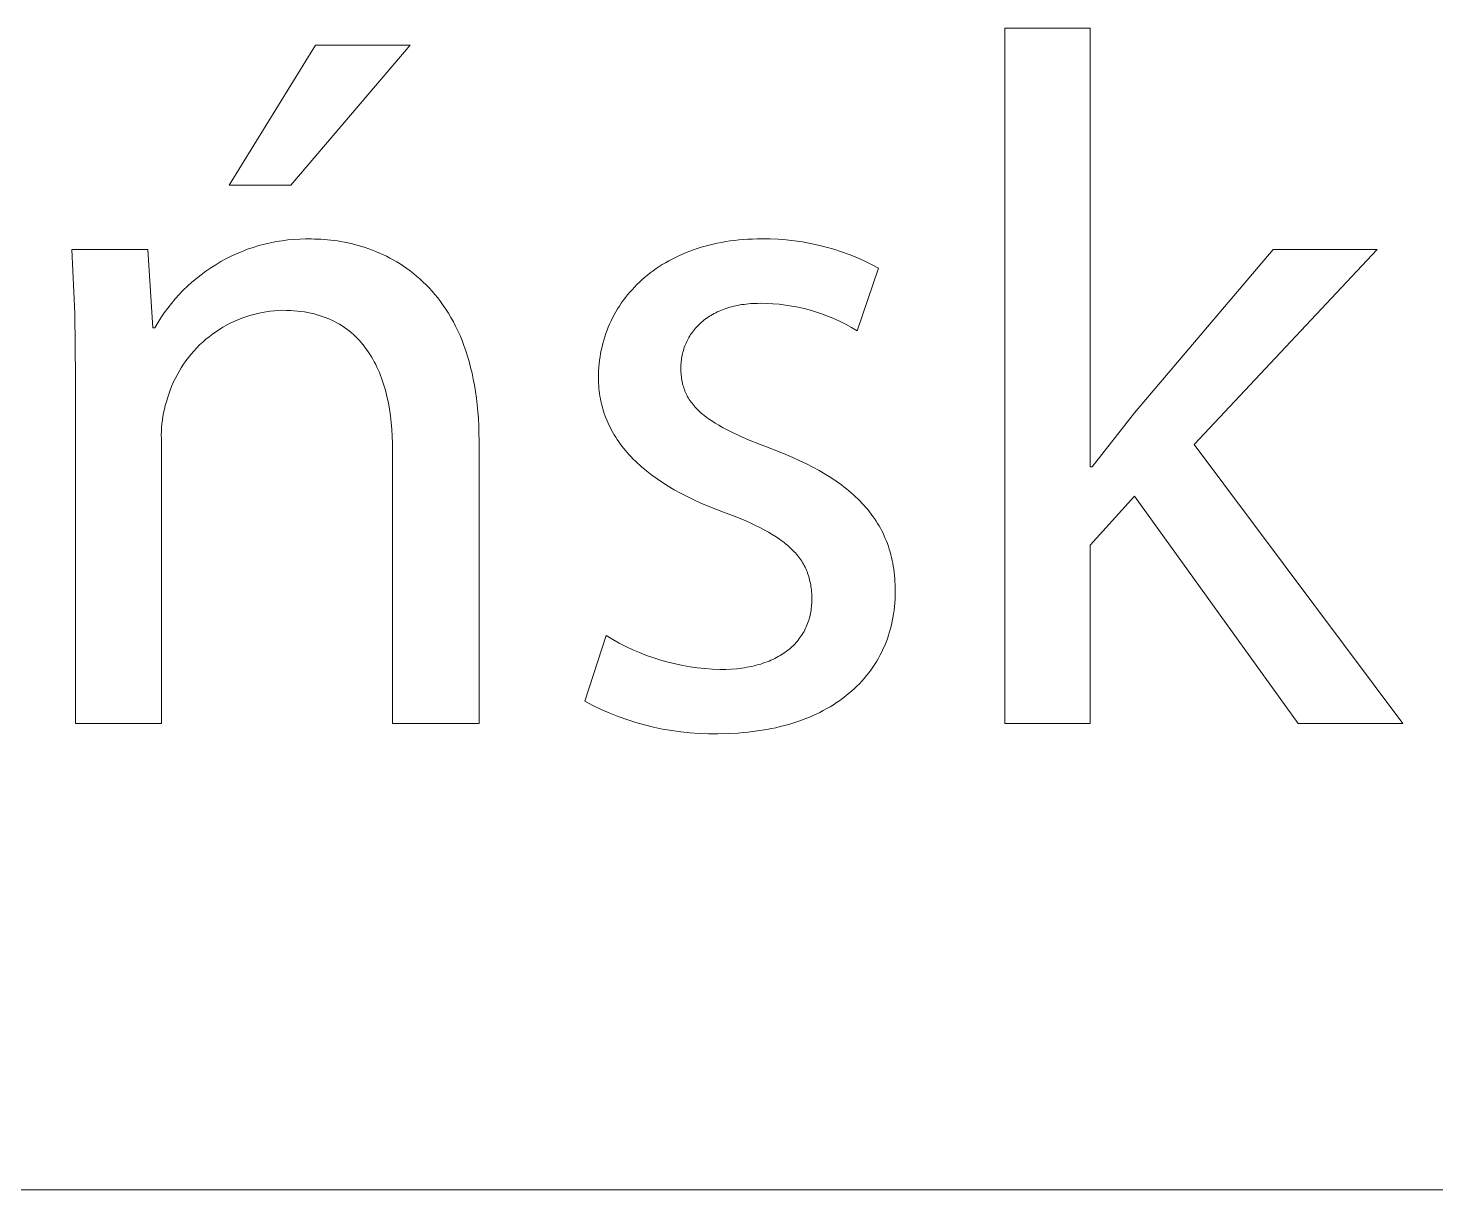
# Model space of a CAD drawing. Header units: millimetres. Extents: x -658 to 2773, y 81 to 2478.
# Drawn here: x 2287.65 to 2337.01, y 81.41 to 122.14 of the extents above; entities that cross this region are included whole.
import ezdxf

# ---------------------------------------------------------------- set-up
doc = ezdxf.new("R2010")
doc.units = ezdxf.units.MM
doc.header["$MEASUREMENT"] = 0
doc.layers.add('Domyślny', color=7, linetype='Continuous', true_color=0x000000)

msp = doc.modelspace()

# ---------------------------------------------------------------- linework, layer by layer
at = {"layer": 'Domyślny', "color": 18, "lineweight": 15, "true_color": 0x000000}
for p, q in [((2321.895, 97.764), (2321.895, 122.142)), ((2321.895, 122.142), (2324.888, 122.142)), ((2324.888, 122.142), (2324.888, 106.755)), ((2294.697, 116.635), (2297.724, 121.547)), ((2301.048, 121.547), (2296.867, 116.635)), ((2297.724, 121.547), (2301.048, 121.547)), ((2296.867, 116.635), (2294.697, 116.635)), ((2295.543, 114.455), (2295.742, 114.516)), ((2295.742, 114.516), (2295.942, 114.57)), ((2295.942, 114.57), (2296.144, 114.616)), ((2296.144, 114.616), (2296.348, 114.656)), ((2296.348, 114.656), (2296.553, 114.69)), ((2296.553, 114.69), (2296.758, 114.716)), ((2296.758, 114.716), (2296.965, 114.735)), ((2296.965, 114.735), (2297.172, 114.747)), ((2297.172, 114.747), (2297.379, 114.752)), ((2297.379, 114.752), (2297.587, 114.75)), ((2297.587, 114.75), (2297.695, 114.749)), ((2297.695, 114.749), (2297.806, 114.746)), ((2297.806, 114.746), (2297.918, 114.741)), ((2297.918, 114.741), (2298.031, 114.733)), ((2298.031, 114.733), (2298.146, 114.724)), ((2298.146, 114.724), (2298.262, 114.712)), ((2298.262, 114.712), (2298.38, 114.697)), ((2298.38, 114.697), (2298.498, 114.68)), ((2298.498, 114.68), (2298.618, 114.661)), ((2298.618, 114.661), (2298.738, 114.638)), ((2298.738, 114.638), (2298.86, 114.614)), ((2298.86, 114.614), (2298.981, 114.586)), ((2298.981, 114.586), (2299.104, 114.556)), ((2299.104, 114.556), (2299.227, 114.522)), ((2299.227, 114.522), (2299.35, 114.486)), ((2311.384, 114.497), (2311.524, 114.535)), ((2311.524, 114.535), (2311.667, 114.569)), ((2311.667, 114.569), (2311.812, 114.601)), ((2311.812, 114.601), (2311.959, 114.63)), ((2311.959, 114.63), (2312.108, 114.656)), ((2312.108, 114.656), (2312.26, 114.679)), ((2312.26, 114.679), (2312.414, 114.699)), ((2312.414, 114.699), (2312.57, 114.716)), ((2312.57, 114.716), (2312.728, 114.73)), ((2312.728, 114.73), (2312.888, 114.741)), ((2312.888, 114.741), (2313.05, 114.749)), ((2313.05, 114.749), (2313.215, 114.754)), ((2313.215, 114.754), (2313.381, 114.756)), ((2313.381, 114.756), (2313.665, 114.753)), ((2313.665, 114.753), (2313.949, 114.741)), ((2313.949, 114.741), (2314.233, 114.72)), ((2314.233, 114.72), (2314.515, 114.688)), ((2314.515, 114.688), (2314.796, 114.648)), ((2314.796, 114.648), (2315.076, 114.597)), ((2315.076, 114.597), (2315.354, 114.537)), ((2315.354, 114.537), (2315.629, 114.468)), ((2289.286, 112.135), (2289.179, 114.385)), ((2289.179, 114.385), (2291.852, 114.385)), ((2291.852, 114.385), (2292.024, 111.631)), ((2294.406, 113.955), (2294.588, 114.054)), ((2294.588, 114.054), (2294.773, 114.147)), ((2294.773, 114.147), (2294.962, 114.234)), ((2294.962, 114.234), (2295.153, 114.314)), ((2295.153, 114.314), (2295.347, 114.388)), ((2295.347, 114.388), (2295.543, 114.455)), ((2299.35, 114.486), (2299.473, 114.447)), ((2299.473, 114.447), (2299.596, 114.405)), ((2299.596, 114.405), (2299.72, 114.359)), ((2299.72, 114.359), (2299.843, 114.31)), ((2299.843, 114.31), (2299.966, 114.258)), ((2299.966, 114.258), (2300.089, 114.203)), ((2300.089, 114.203), (2300.211, 114.144)), ((2300.211, 114.144), (2300.333, 114.082)), ((2300.333, 114.082), (2300.454, 114.016)), ((2300.454, 114.016), (2300.574, 113.946)), ((2310.11, 113.982), (2310.226, 114.045)), ((2310.226, 114.045), (2310.345, 114.105)), ((2310.345, 114.105), (2310.467, 114.163)), ((2310.467, 114.163), (2310.591, 114.218)), ((2310.591, 114.218), (2310.717, 114.271)), ((2310.717, 114.271), (2310.846, 114.322)), ((2310.846, 114.322), (2310.977, 114.37)), ((2310.977, 114.37), (2311.11, 114.415)), ((2311.11, 114.415), (2311.246, 114.458)), ((2311.246, 114.458), (2311.384, 114.497)), ((2315.629, 114.468), (2315.903, 114.389)), ((2315.903, 114.389), (2316.173, 114.302)), ((2316.173, 114.302), (2316.44, 114.205)), ((2316.44, 114.205), (2316.704, 114.099)), ((2316.704, 114.099), (2316.964, 113.984)), ((2326.442, 108.651), (2331.308, 114.386)), ((2334.953, 114.386), (2328.532, 107.543)), ((2331.308, 114.386), (2334.953, 114.386)), ((2293.714, 113.498), (2293.881, 113.621)), ((2293.881, 113.621), (2294.052, 113.738)), ((2294.052, 113.738), (2294.227, 113.849)), ((2294.227, 113.849), (2294.406, 113.955)), ((2300.574, 113.946), (2300.693, 113.873)), ((2300.693, 113.873), (2300.812, 113.796)), ((2300.812, 113.796), (2300.929, 113.715)), ((2300.929, 113.715), (2301.045, 113.63)), ((2301.045, 113.63), (2301.159, 113.542)), ((2301.159, 113.542), (2301.272, 113.449)), ((2309.363, 113.481), (2309.462, 113.559)), ((2309.462, 113.559), (2309.564, 113.635)), ((2309.564, 113.635), (2309.668, 113.709)), ((2309.668, 113.709), (2309.775, 113.781)), ((2309.775, 113.781), (2309.884, 113.85)), ((2309.884, 113.85), (2309.995, 113.917)), ((2309.995, 113.917), (2310.11, 113.982)), ((2317.471, 113.728), (2316.717, 111.534)), ((2316.964, 113.984), (2317.219, 113.86)), ((2317.219, 113.86), (2317.471, 113.728)), ((2293.09, 112.951), (2293.239, 113.095)), ((2293.239, 113.095), (2293.393, 113.235)), ((2293.393, 113.235), (2293.551, 113.369)), ((2293.551, 113.369), (2293.714, 113.498)), ((2301.272, 113.449), (2301.384, 113.352)), ((2301.384, 113.352), (2301.494, 113.251)), ((2301.494, 113.251), (2301.602, 113.146)), ((2301.602, 113.146), (2301.708, 113.036)), ((2301.708, 113.036), (2301.812, 112.922)), ((2308.824, 112.972), (2308.907, 113.062)), ((2308.907, 113.062), (2308.993, 113.149)), ((2308.993, 113.149), (2309.082, 113.235)), ((2309.082, 113.235), (2309.173, 113.319)), ((2309.173, 113.319), (2309.267, 113.401)), ((2309.267, 113.401), (2309.363, 113.481)), ((2292.674, 112.488), (2292.808, 112.647)), ((2292.808, 112.647), (2292.947, 112.802)), ((2292.947, 112.802), (2293.09, 112.951)), ((2301.812, 112.922), (2301.914, 112.804)), ((2301.914, 112.804), (2302.014, 112.681)), ((2302.014, 112.681), (2302.111, 112.553)), ((2302.111, 112.553), (2302.206, 112.421)), ((2308.449, 112.498), (2308.518, 112.596)), ((2308.518, 112.596), (2308.591, 112.693)), ((2308.591, 112.693), (2308.666, 112.787)), ((2308.666, 112.787), (2308.744, 112.881)), ((2308.744, 112.881), (2308.824, 112.972)), ((2289.316, 109.884), (2289.286, 112.135)), ((2292.307, 111.986), (2292.424, 112.158)), ((2292.424, 112.158), (2292.546, 112.325)), ((2292.546, 112.325), (2292.674, 112.488)), ((2295.422, 112.067), (2295.282, 112.022)), ((2295.564, 112.107), (2295.422, 112.067)), ((2295.707, 112.142), (2295.564, 112.107)), ((2295.851, 112.172), (2295.707, 112.142)), ((2295.996, 112.198), (2295.851, 112.172)), ((2296.142, 112.218), (2295.996, 112.198)), ((2296.288, 112.233), (2296.142, 112.218)), ((2296.435, 112.243), (2296.288, 112.233)), ((2296.582, 112.248), (2296.435, 112.243)), ((2296.714, 112.247), (2296.582, 112.248)), ((2296.844, 112.242), (2296.714, 112.247)), ((2296.971, 112.234), (2296.844, 112.242)), ((2297.095, 112.223), (2296.971, 112.234)), ((2297.217, 112.208), (2297.095, 112.223)), ((2297.336, 112.191), (2297.217, 112.208)), ((2297.453, 112.17), (2297.336, 112.191)), ((2297.567, 112.147), (2297.453, 112.17)), ((2297.678, 112.121), (2297.567, 112.147)), ((2297.787, 112.091), (2297.678, 112.121)), ((2297.894, 112.059), (2297.787, 112.091)), ((2297.997, 112.024), (2297.894, 112.059)), ((2302.206, 112.421), (2302.299, 112.284)), ((2302.299, 112.284), (2302.388, 112.143)), ((2302.388, 112.143), (2302.475, 111.996)), ((2308.142, 111.984), (2308.198, 112.089)), ((2308.198, 112.089), (2308.256, 112.194)), ((2308.256, 112.194), (2308.318, 112.297)), ((2308.318, 112.297), (2308.382, 112.398)), ((2308.382, 112.398), (2308.449, 112.498)), ((2311.54, 112.039), (2311.489, 112.006)), ((2311.592, 112.072), (2311.54, 112.039)), ((2311.646, 112.103), (2311.592, 112.072)), ((2311.701, 112.133), (2311.646, 112.103)), ((2311.758, 112.162), (2311.701, 112.133)), ((2311.815, 112.191), (2311.758, 112.162)), ((2311.874, 112.217), (2311.815, 112.191)), ((2311.934, 112.243), (2311.874, 112.217)), ((2311.996, 112.268), (2311.934, 112.243)), ((2312.058, 112.292), (2311.996, 112.268)), ((2312.122, 112.314), (2312.058, 112.292)), ((2312.188, 112.335), (2312.122, 112.314)), ((2312.254, 112.355), (2312.188, 112.335)), ((2312.322, 112.373), (2312.254, 112.355)), ((2312.391, 112.391), (2312.322, 112.373)), ((2312.461, 112.407), (2312.391, 112.391)), ((2312.532, 112.422), (2312.461, 112.407)), ((2312.605, 112.435), (2312.532, 112.422)), ((2312.678, 112.447), (2312.605, 112.435)), ((2312.754, 112.458), (2312.678, 112.447)), ((2312.83, 112.468), (2312.754, 112.458)), ((2312.907, 112.476), (2312.83, 112.468)), ((2312.986, 112.482), (2312.907, 112.476)), ((2313.066, 112.487), (2312.986, 112.482)), ((2313.147, 112.491), (2313.066, 112.487)), ((2313.229, 112.493), (2313.147, 112.491)), ((2313.313, 112.494), (2313.229, 112.493)), ((2313.537, 112.49), (2313.313, 112.494)), ((2313.76, 112.479), (2313.537, 112.49)), ((2313.983, 112.46), (2313.76, 112.479)), ((2314.205, 112.433), (2313.983, 112.46)), ((2314.427, 112.399), (2314.205, 112.433)), ((2314.647, 112.357), (2314.427, 112.399)), ((2314.865, 112.307), (2314.647, 112.357)), ((2315.081, 112.25), (2314.865, 112.307)), ((2315.296, 112.186), (2315.081, 112.25)), ((2315.508, 112.114), (2315.296, 112.186)), ((2315.717, 112.035), (2315.508, 112.114)), ((2292.024, 111.631), (2292.092, 111.631)), ((2292.092, 111.631), (2292.197, 111.811)), ((2292.197, 111.811), (2292.307, 111.986)), ((2294.356, 111.579), (2294.233, 111.498)), ((2294.481, 111.656), (2294.356, 111.579)), ((2294.609, 111.728), (2294.481, 111.656)), ((2294.74, 111.796), (2294.609, 111.728)), ((2294.872, 111.86), (2294.74, 111.796)), ((2295.007, 111.919), (2294.872, 111.86)), ((2295.144, 111.973), (2295.007, 111.919)), ((2295.282, 112.022), (2295.144, 111.973)), ((2298.099, 111.986), (2297.997, 112.024)), ((2298.198, 111.946), (2298.099, 111.986)), ((2298.294, 111.903), (2298.198, 111.946)), ((2298.388, 111.857), (2298.294, 111.903)), ((2298.48, 111.808), (2298.388, 111.857)), ((2298.569, 111.757), (2298.48, 111.808)), ((2298.656, 111.704), (2298.569, 111.757)), ((2298.74, 111.647), (2298.656, 111.704)), ((2298.822, 111.589), (2298.74, 111.647)), ((2298.902, 111.528), (2298.822, 111.589)), ((2302.475, 111.996), (2302.559, 111.845)), ((2302.559, 111.845), (2302.64, 111.688)), ((2302.64, 111.688), (2302.718, 111.527)), ((2307.908, 111.434), (2307.949, 111.547)), ((2307.949, 111.547), (2307.993, 111.658)), ((2307.993, 111.658), (2308.04, 111.768)), ((2308.04, 111.768), (2308.09, 111.876)), ((2308.09, 111.876), (2308.142, 111.984)), ((2311.012, 111.576), (2310.976, 111.532)), ((2311.048, 111.62), (2311.012, 111.576)), ((2311.087, 111.662), (2311.048, 111.62)), ((2311.126, 111.704), (2311.087, 111.662)), ((2311.167, 111.745), (2311.126, 111.704)), ((2311.209, 111.785), (2311.167, 111.745)), ((2311.252, 111.824), (2311.209, 111.785)), ((2311.297, 111.862), (2311.252, 111.824)), ((2311.343, 111.9), (2311.297, 111.862)), ((2311.39, 111.936), (2311.343, 111.9)), ((2311.439, 111.971), (2311.39, 111.936)), ((2311.489, 112.006), (2311.439, 111.971)), ((2315.924, 111.949), (2315.717, 112.035)), ((2316.127, 111.855), (2315.924, 111.949)), ((2316.328, 111.755), (2316.127, 111.855)), ((2316.524, 111.648), (2316.328, 111.755)), ((2316.717, 111.534), (2316.524, 111.648)), ((2293.772, 111.134), (2293.664, 111.033)), ((2293.882, 111.231), (2293.772, 111.134)), ((2293.996, 111.324), (2293.882, 111.231)), ((2294.113, 111.413), (2293.996, 111.324)), ((2294.233, 111.498), (2294.113, 111.413)), ((2298.979, 111.465), (2298.902, 111.528)), ((2299.055, 111.399), (2298.979, 111.465)), ((2299.128, 111.331), (2299.055, 111.399)), ((2299.199, 111.261), (2299.128, 111.331)), ((2299.267, 111.188), (2299.199, 111.261)), ((2299.333, 111.114), (2299.267, 111.188)), ((2299.398, 111.037), (2299.333, 111.114)), ((2302.718, 111.527), (2302.793, 111.36)), ((2302.793, 111.36), (2302.864, 111.189)), ((2302.864, 111.189), (2302.932, 111.012)), ((2307.773, 110.973), (2307.802, 111.09)), ((2307.802, 111.09), (2307.834, 111.206)), ((2307.834, 111.206), (2307.869, 111.321)), ((2307.869, 111.321), (2307.908, 111.434)), ((2310.696, 111.05), (2310.676, 110.998)), ((2310.718, 111.101), (2310.696, 111.05)), ((2310.741, 111.152), (2310.718, 111.101)), ((2310.766, 111.202), (2310.741, 111.152)), ((2310.792, 111.251), (2310.766, 111.202)), ((2310.819, 111.3), (2310.792, 111.251)), ((2310.848, 111.348), (2310.819, 111.3)), ((2310.878, 111.395), (2310.848, 111.348)), ((2310.909, 111.441), (2310.878, 111.395)), ((2310.942, 111.487), (2310.909, 111.441)), ((2310.976, 111.532), (2310.942, 111.487)), ((2293.272, 110.595), (2293.183, 110.478)), ((2293.364, 110.71), (2293.272, 110.595)), ((2293.461, 110.821), (2293.364, 110.71)), ((2293.561, 110.929), (2293.461, 110.821)), ((2293.664, 111.033), (2293.561, 110.929)), ((2299.46, 110.958), (2299.398, 111.037)), ((2299.52, 110.877), (2299.46, 110.958)), ((2299.577, 110.795), (2299.52, 110.877)), ((2299.633, 110.71), (2299.577, 110.795)), ((2299.687, 110.623), (2299.633, 110.71)), ((2299.738, 110.535), (2299.687, 110.623)), ((2302.932, 111.012), (2302.996, 110.829)), ((2302.996, 110.829), (2303.057, 110.641)), ((2303.057, 110.641), (2303.114, 110.448)), ((2307.686, 110.495), (2307.703, 110.616)), ((2307.703, 110.616), (2307.723, 110.736)), ((2307.723, 110.736), (2307.746, 110.855)), ((2307.746, 110.855), (2307.773, 110.973)), ((2310.563, 110.564), (2310.555, 110.508)), ((2310.572, 110.62), (2310.563, 110.564)), ((2310.582, 110.676), (2310.572, 110.62)), ((2310.595, 110.731), (2310.582, 110.676)), ((2310.608, 110.785), (2310.595, 110.731)), ((2310.623, 110.839), (2310.608, 110.785)), ((2310.639, 110.893), (2310.623, 110.839)), ((2310.657, 110.946), (2310.639, 110.893)), ((2310.676, 110.998), (2310.657, 110.946)), ((2292.943, 110.108), (2292.871, 109.979)), ((2293.019, 110.234), (2292.943, 110.108)), ((2293.099, 110.357), (2293.019, 110.234)), ((2293.183, 110.478), (2293.099, 110.357)), ((2299.788, 110.444), (2299.738, 110.535)), ((2299.836, 110.352), (2299.788, 110.444)), ((2299.881, 110.258), (2299.836, 110.352)), ((2299.925, 110.162), (2299.881, 110.258)), ((2299.966, 110.065), (2299.925, 110.162)), ((2300.006, 109.966), (2299.966, 110.065)), ((2303.114, 110.448), (2303.166, 110.249)), ((2303.166, 110.249), (2303.215, 110.045)), ((2307.648, 110.003), (2307.653, 110.127)), ((2307.653, 110.127), (2307.661, 110.251)), ((2307.661, 110.251), (2307.672, 110.373)), ((2307.672, 110.373), (2307.686, 110.495)), ((2310.54, 110.337), (2310.537, 110.279)), ((2310.537, 110.279), (2310.537, 110.221)), ((2310.537, 110.221), (2310.537, 110.157)), ((2310.537, 110.157), (2310.54, 110.094)), ((2310.543, 110.394), (2310.54, 110.337)), ((2310.54, 110.094), (2310.543, 110.033)), ((2310.548, 110.451), (2310.543, 110.394)), ((2310.555, 110.508), (2310.548, 110.451)), ((2289.316, 97.763), (2289.316, 109.884)), ((2292.683, 109.58), (2292.63, 109.443)), ((2292.741, 109.715), (2292.683, 109.58)), ((2292.804, 109.848), (2292.741, 109.715)), ((2292.871, 109.979), (2292.804, 109.848)), ((2300.044, 109.866), (2300.006, 109.966)), ((2300.08, 109.764), (2300.044, 109.866)), ((2300.114, 109.66), (2300.08, 109.764)), ((2300.146, 109.555), (2300.114, 109.66)), ((2303.215, 110.045), (2303.26, 109.835)), ((2303.26, 109.835), (2303.301, 109.619)), ((2303.301, 109.619), (2303.337, 109.398)), ((2307.647, 109.878), (2307.648, 110.003)), ((2307.648, 109.785), (2307.647, 109.878)), ((2307.651, 109.693), (2307.648, 109.785)), ((2307.656, 109.601), (2307.651, 109.693)), ((2307.663, 109.509), (2307.656, 109.601)), ((2310.543, 110.033), (2310.548, 109.972)), ((2310.548, 109.972), (2310.555, 109.912)), ((2310.555, 109.912), (2310.563, 109.854)), ((2310.563, 109.854), (2310.572, 109.796)), ((2310.572, 109.796), (2310.583, 109.74)), ((2310.583, 109.74), (2310.596, 109.684)), ((2310.596, 109.684), (2310.609, 109.629)), ((2310.609, 109.629), (2310.625, 109.575)), ((2310.625, 109.575), (2310.642, 109.522)), ((2292.538, 109.164), (2292.497, 109.039)), ((2292.581, 109.304), (2292.538, 109.164)), ((2292.63, 109.443), (2292.581, 109.304)), ((2300.176, 109.448), (2300.146, 109.555)), ((2300.205, 109.341), (2300.176, 109.448)), ((2300.231, 109.231), (2300.205, 109.341)), ((2300.28, 109.009), (2300.231, 109.231)), ((2303.337, 109.398), (2303.368, 109.17)), ((2303.368, 109.17), (2303.395, 108.937)), ((2307.673, 109.418), (2307.663, 109.509)), ((2307.684, 109.328), (2307.673, 109.418)), ((2307.698, 109.238), (2307.684, 109.328)), ((2307.713, 109.149), (2307.698, 109.238)), ((2307.731, 109.06), (2307.713, 109.149)), ((2310.642, 109.522), (2310.66, 109.469)), ((2310.66, 109.469), (2310.68, 109.418)), ((2310.68, 109.418), (2310.701, 109.367)), ((2310.701, 109.367), (2310.724, 109.317)), ((2310.724, 109.317), (2310.749, 109.268)), ((2310.749, 109.268), (2310.774, 109.219)), ((2310.774, 109.219), (2310.802, 109.172)), ((2310.802, 109.172), (2310.831, 109.124)), ((2310.831, 109.124), (2310.861, 109.078)), ((2310.861, 109.078), (2310.893, 109.032)), ((2292.4, 108.659), (2292.376, 108.53)), ((2292.429, 108.787), (2292.4, 108.659)), ((2292.461, 108.914), (2292.429, 108.787)), ((2292.497, 109.039), (2292.461, 108.914)), ((2300.321, 108.782), (2300.28, 109.009)), ((2300.355, 108.551), (2300.321, 108.782)), ((2303.395, 108.937), (2303.418, 108.698)), ((2303.418, 108.698), (2303.436, 108.452)), ((2307.751, 108.972), (2307.731, 109.06)), ((2307.773, 108.885), (2307.751, 108.972)), ((2307.797, 108.797), (2307.773, 108.885)), ((2307.823, 108.711), (2307.797, 108.797)), ((2307.851, 108.625), (2307.823, 108.711)), ((2307.882, 108.54), (2307.851, 108.625)), ((2310.893, 109.032), (2310.927, 108.987)), ((2310.927, 108.987), (2310.962, 108.942)), ((2310.962, 108.942), (2310.999, 108.898)), ((2310.999, 108.898), (2311.037, 108.855)), ((2311.037, 108.855), (2311.077, 108.812)), ((2311.077, 108.812), (2311.118, 108.769)), ((2311.118, 108.769), (2311.161, 108.727)), ((2311.161, 108.727), (2311.206, 108.686)), ((2311.206, 108.686), (2311.252, 108.645)), ((2311.252, 108.645), (2311.299, 108.604)), ((2311.299, 108.604), (2311.349, 108.564)), ((2324.957, 106.755), (2326.442, 108.651)), ((2292.33, 108.14), (2292.322, 108.009)), ((2292.341, 108.27), (2292.33, 108.14)), ((2292.357, 108.401), (2292.341, 108.27)), ((2292.376, 108.53), (2292.357, 108.401)), ((2300.383, 108.315), (2300.355, 108.551)), ((2300.404, 108.075), (2300.383, 108.315)), ((2303.436, 108.452), (2303.448, 108.201)), ((2303.448, 108.201), (2303.456, 107.943)), ((2307.914, 108.455), (2307.882, 108.54)), ((2307.949, 108.371), (2307.914, 108.455)), ((2307.986, 108.287), (2307.949, 108.371)), ((2308.025, 108.204), (2307.986, 108.287)), ((2308.066, 108.122), (2308.025, 108.204)), ((2308.109, 108.04), (2308.066, 108.122)), ((2311.349, 108.564), (2311.399, 108.524)), ((2311.399, 108.524), (2311.452, 108.485)), ((2311.452, 108.485), (2311.506, 108.445)), ((2311.506, 108.445), (2311.619, 108.368)), ((2311.619, 108.368), (2311.738, 108.292)), ((2311.738, 108.292), (2311.864, 108.216)), ((2311.864, 108.216), (2311.997, 108.142)), ((2311.997, 108.142), (2312.136, 108.068)), ((2292.322, 108.009), (2292.319, 107.878)), ((2292.319, 107.878), (2292.321, 107.747)), ((2292.321, 107.747), (2292.321, 97.763)), ((2300.419, 107.832), (2300.404, 108.075)), ((2300.428, 107.585), (2300.419, 107.832)), ((2303.456, 107.943), (2303.459, 107.679)), ((2303.459, 107.679), (2303.459, 97.763)), ((2308.154, 107.959), (2308.109, 108.04)), ((2308.202, 107.878), (2308.154, 107.959)), ((2308.251, 107.798), (2308.202, 107.878)), ((2308.303, 107.719), (2308.251, 107.798)), ((2308.357, 107.64), (2308.303, 107.719)), ((2308.413, 107.562), (2308.357, 107.64)), ((2312.136, 108.068), (2312.281, 107.994)), ((2312.281, 107.994), (2312.593, 107.847)), ((2312.593, 107.847), (2312.931, 107.7)), ((2312.931, 107.7), (2313.297, 107.551)), ((2300.431, 107.336), (2300.428, 107.585)), ((2300.431, 97.763), (2300.431, 107.336)), ((2308.471, 107.485), (2308.413, 107.562)), ((2308.532, 107.408), (2308.471, 107.485)), ((2308.594, 107.332), (2308.532, 107.408)), ((2308.659, 107.257), (2308.594, 107.332)), ((2308.726, 107.182), (2308.659, 107.257)), ((2308.795, 107.108), (2308.726, 107.182)), ((2308.866, 107.034), (2308.795, 107.108)), ((2313.297, 107.551), (2313.69, 107.399)), ((2313.69, 107.399), (2313.956, 107.296)), ((2313.956, 107.296), (2314.215, 107.191)), ((2314.215, 107.191), (2314.465, 107.084)), ((2328.532, 107.543), (2335.844, 97.764)), ((2308.94, 106.962), (2308.866, 107.034)), ((2309.016, 106.89), (2308.94, 106.962)), ((2309.093, 106.818), (2309.016, 106.89)), ((2309.173, 106.748), (2309.093, 106.818)), ((2309.256, 106.678), (2309.173, 106.748)), ((2309.34, 106.608), (2309.256, 106.678)), ((2309.515, 106.472), (2309.34, 106.608)), ((2314.465, 107.084), (2314.707, 106.974)), ((2314.707, 106.974), (2314.941, 106.861)), ((2314.941, 106.861), (2315.166, 106.746)), ((2315.166, 106.746), (2315.382, 106.627)), ((2315.382, 106.627), (2315.591, 106.506)), ((2324.888, 106.755), (2324.957, 106.755)), ((2309.7, 106.338), (2309.515, 106.472)), ((2309.893, 106.208), (2309.7, 106.338)), ((2310.095, 106.08), (2309.893, 106.208)), ((2315.591, 106.506), (2315.791, 106.382)), ((2315.791, 106.382), (2315.983, 106.255)), ((2315.983, 106.255), (2316.166, 106.124)), ((2316.166, 106.124), (2316.254, 106.057)), ((2310.306, 105.956), (2310.095, 106.08)), ((2310.525, 105.834), (2310.306, 105.956)), ((2310.754, 105.716), (2310.525, 105.834)), ((2310.992, 105.6), (2310.754, 105.716)), ((2316.254, 106.057), (2316.341, 105.99)), ((2316.341, 105.99), (2316.425, 105.921)), ((2316.425, 105.921), (2316.507, 105.852)), ((2316.507, 105.852), (2316.587, 105.781)), ((2316.587, 105.781), (2316.665, 105.71)), ((2316.665, 105.71), (2316.741, 105.638)), ((2316.741, 105.638), (2316.814, 105.565)), ((2326.442, 105.727), (2324.888, 104.013)), ((2332.177, 97.764), (2326.442, 105.727)), ((2311.239, 105.488), (2310.992, 105.6)), ((2311.495, 105.379), (2311.239, 105.488)), ((2311.759, 105.274), (2311.495, 105.379)), ((2312.033, 105.171), (2311.759, 105.274)), ((2312.437, 105.017), (2312.033, 105.171)), ((2316.814, 105.565), (2316.886, 105.491)), ((2316.886, 105.491), (2316.955, 105.416)), ((2316.955, 105.416), (2317.023, 105.339)), ((2317.023, 105.339), (2317.088, 105.262)), ((2317.088, 105.262), (2317.151, 105.184)), ((2317.151, 105.184), (2317.212, 105.105)), ((2312.809, 104.863), (2312.437, 105.017)), ((2312.984, 104.786), (2312.809, 104.863)), ((2313.15, 104.708), (2312.984, 104.786)), ((2313.31, 104.629), (2313.15, 104.708)), ((2317.212, 105.105), (2317.271, 105.024)), ((2317.271, 105.024), (2317.328, 104.943)), ((2317.328, 104.943), (2317.382, 104.86)), ((2317.382, 104.86), (2317.435, 104.777)), ((2317.435, 104.777), (2317.485, 104.692)), ((2317.485, 104.692), (2317.533, 104.606)), ((2313.462, 104.55), (2313.31, 104.629)), ((2313.606, 104.47), (2313.462, 104.55)), ((2313.743, 104.389), (2313.606, 104.47)), ((2313.874, 104.307), (2313.743, 104.389)), ((2313.997, 104.224), (2313.874, 104.307)), ((2314.056, 104.182), (2313.997, 104.224)), ((2314.113, 104.139), (2314.056, 104.182)), ((2317.533, 104.606), (2317.58, 104.519)), ((2317.58, 104.519), (2317.624, 104.431)), ((2317.624, 104.431), (2317.665, 104.341)), ((2317.665, 104.341), (2317.705, 104.251)), ((2317.705, 104.251), (2317.743, 104.159)), ((2317.743, 104.159), (2317.778, 104.066)), ((2314.168, 104.096), (2314.113, 104.139)), ((2314.222, 104.053), (2314.168, 104.096)), ((2314.274, 104.01), (2314.222, 104.053)), ((2314.325, 103.966), (2314.274, 104.01)), ((2314.374, 103.921), (2314.325, 103.966)), ((2314.421, 103.876), (2314.374, 103.921)), ((2314.466, 103.831), (2314.421, 103.876)), ((2314.51, 103.785), (2314.466, 103.831)), ((2314.552, 103.739), (2314.51, 103.785)), ((2314.593, 103.692), (2314.552, 103.739)), ((2314.632, 103.645), (2314.593, 103.692)), ((2317.778, 104.066), (2317.811, 103.971)), ((2317.811, 103.971), (2317.843, 103.876)), ((2317.843, 103.876), (2317.872, 103.779)), ((2317.872, 103.779), (2317.898, 103.68)), ((2317.898, 103.68), (2317.923, 103.581)), ((2324.888, 104.013), (2324.888, 97.764)), ((2314.67, 103.597), (2314.632, 103.645)), ((2314.706, 103.548), (2314.67, 103.597)), ((2314.74, 103.499), (2314.706, 103.548)), ((2314.773, 103.45), (2314.74, 103.499)), ((2314.804, 103.399), (2314.773, 103.45)), ((2314.834, 103.349), (2314.804, 103.399)), ((2314.862, 103.297), (2314.834, 103.349)), ((2314.889, 103.245), (2314.862, 103.297)), ((2314.914, 103.192), (2314.889, 103.245)), ((2314.938, 103.139), (2314.914, 103.192)), ((2317.923, 103.581), (2317.946, 103.48)), ((2317.946, 103.48), (2317.966, 103.378)), ((2317.966, 103.378), (2317.985, 103.274)), ((2317.985, 103.274), (2318.001, 103.169)), ((2318.001, 103.169), (2318.015, 103.063)), ((2314.96, 103.085), (2314.938, 103.139)), ((2314.981, 103.03), (2314.96, 103.085)), ((2315.001, 102.974), (2314.981, 103.03)), ((2315.019, 102.918), (2315.001, 102.974)), ((2315.035, 102.861), (2315.019, 102.918)), ((2315.05, 102.803), (2315.035, 102.861)), ((2315.064, 102.744), (2315.05, 102.803)), ((2315.077, 102.684), (2315.064, 102.744)), ((2315.088, 102.624), (2315.077, 102.684)), ((2318.015, 103.063), (2318.027, 102.955)), ((2318.027, 102.955), (2318.036, 102.846)), ((2318.036, 102.846), (2318.044, 102.736)), ((2318.044, 102.736), (2318.049, 102.624)), ((2315.098, 102.563), (2315.088, 102.624)), ((2315.106, 102.501), (2315.098, 102.563)), ((2315.113, 102.438), (2315.106, 102.501)), ((2315.119, 102.374), (2315.113, 102.438)), ((2315.123, 102.31), (2315.119, 102.374)), ((2315.127, 102.244), (2315.123, 102.31)), ((2315.128, 102.177), (2315.127, 102.244)), ((2315.129, 102.11), (2315.128, 102.177)), ((2318.052, 102.259), (2318.047, 102.125)), ((2318.049, 102.624), (2318.052, 102.51)), ((2318.052, 102.51), (2318.054, 102.395)), ((2318.054, 102.395), (2318.052, 102.259)), ((2315.081, 101.614), (2315.092, 101.674)), ((2315.092, 101.674), (2315.102, 101.735)), ((2315.102, 101.735), (2315.11, 101.796)), ((2315.11, 101.796), (2315.117, 101.858)), ((2315.117, 101.858), (2315.122, 101.92)), ((2315.122, 101.92), (2315.126, 101.983)), ((2315.126, 101.983), (2315.128, 102.046)), ((2315.128, 102.046), (2315.129, 102.11)), ((2318.012, 101.729), (2317.994, 101.599)), ((2318.027, 101.859), (2318.012, 101.729)), ((2318.039, 101.991), (2318.027, 101.859)), ((2318.047, 102.125), (2318.039, 101.991)), ((2314.934, 101.153), (2314.958, 101.208)), ((2314.958, 101.208), (2314.98, 101.264)), ((2314.98, 101.264), (2315.001, 101.321)), ((2315.001, 101.321), (2315.02, 101.378)), ((2315.02, 101.378), (2315.037, 101.436)), ((2315.037, 101.436), (2315.053, 101.495)), ((2315.053, 101.495), (2315.068, 101.554)), ((2315.068, 101.554), (2315.081, 101.614)), ((2317.92, 101.219), (2317.889, 101.096)), ((2317.948, 101.345), (2317.92, 101.219)), ((2317.972, 101.471), (2317.948, 101.345)), ((2317.994, 101.599), (2317.972, 101.471)), ((2307.167, 98.546), (2307.921, 100.842)), ((2307.921, 100.842), (2308.147, 100.707)), ((2308.147, 100.707), (2308.377, 100.58)), ((2314.611, 100.639), (2314.65, 100.687)), ((2314.65, 100.687), (2314.688, 100.735)), ((2314.688, 100.735), (2314.724, 100.785)), ((2314.724, 100.785), (2314.759, 100.835)), ((2314.759, 100.835), (2314.792, 100.886)), ((2314.792, 100.886), (2314.824, 100.938)), ((2314.824, 100.938), (2314.854, 100.99)), ((2314.854, 100.99), (2314.882, 101.044)), ((2314.882, 101.044), (2314.909, 101.098)), ((2314.909, 101.098), (2314.934, 101.153)), ((2317.776, 100.734), (2317.732, 100.616)), ((2317.817, 100.853), (2317.776, 100.734)), ((2317.854, 100.974), (2317.817, 100.853)), ((2317.889, 101.096), (2317.854, 100.974)), ((2308.377, 100.58), (2308.611, 100.46)), ((2308.611, 100.46), (2308.849, 100.349)), ((2308.849, 100.349), (2309.091, 100.245)), ((2309.091, 100.245), (2309.336, 100.149)), ((2314.072, 100.177), (2314.129, 100.214)), ((2314.129, 100.214), (2314.184, 100.252)), ((2314.184, 100.252), (2314.238, 100.291)), ((2314.238, 100.291), (2314.29, 100.331)), ((2314.29, 100.331), (2314.341, 100.372)), ((2314.341, 100.372), (2314.39, 100.414)), ((2314.39, 100.414), (2314.437, 100.457)), ((2314.437, 100.457), (2314.483, 100.501)), ((2314.483, 100.501), (2314.527, 100.546)), ((2314.527, 100.546), (2314.57, 100.592)), ((2314.57, 100.592), (2314.611, 100.639)), ((2317.582, 100.274), (2317.525, 100.163)), ((2317.635, 100.386), (2317.582, 100.274)), ((2317.685, 100.501), (2317.635, 100.386)), ((2317.732, 100.616), (2317.685, 100.501)), ((2309.336, 100.149), (2309.584, 100.062)), ((2309.584, 100.062), (2309.835, 99.982)), ((2309.835, 99.982), (2310.088, 99.911)), ((2310.088, 99.911), (2310.344, 99.849)), ((2310.344, 99.849), (2310.601, 99.795)), ((2310.601, 99.795), (2310.86, 99.749)), ((2310.86, 99.749), (2311.121, 99.712)), ((2311.121, 99.712), (2311.382, 99.684)), ((2312.586, 99.692), (2312.676, 99.703)), ((2312.676, 99.703), (2312.764, 99.716)), ((2312.764, 99.716), (2312.851, 99.731)), ((2312.851, 99.731), (2312.936, 99.747)), ((2312.936, 99.747), (2313.019, 99.764)), ((2313.019, 99.764), (2313.101, 99.782)), ((2313.101, 99.782), (2313.181, 99.802)), ((2313.181, 99.802), (2313.26, 99.824)), ((2313.26, 99.824), (2313.336, 99.846)), ((2313.336, 99.846), (2313.411, 99.87)), ((2313.411, 99.87), (2313.485, 99.895)), ((2313.485, 99.895), (2313.557, 99.922)), ((2313.557, 99.922), (2313.627, 99.95)), ((2313.627, 99.95), (2313.695, 99.978)), ((2313.695, 99.978), (2313.762, 100.009)), ((2313.762, 100.009), (2313.827, 100.04)), ((2313.827, 100.04), (2313.891, 100.072)), ((2313.891, 100.072), (2313.953, 100.106)), ((2313.953, 100.106), (2314.013, 100.141)), ((2314.013, 100.141), (2314.072, 100.177)), ((2317.269, 99.738), (2317.197, 99.636)), ((2317.338, 99.841), (2317.269, 99.738)), ((2317.403, 99.947), (2317.338, 99.841)), ((2317.466, 100.054), (2317.403, 99.947)), ((2317.525, 100.163), (2317.466, 100.054)), ((2311.382, 99.684), (2311.645, 99.665)), ((2311.645, 99.665), (2311.908, 99.654)), ((2311.908, 99.654), (2312.11, 99.657)), ((2312.11, 99.657), (2312.305, 99.666)), ((2312.305, 99.666), (2312.494, 99.682)), ((2312.494, 99.682), (2312.586, 99.692)), ((2316.881, 99.247), (2316.794, 99.155)), ((2316.964, 99.342), (2316.881, 99.247)), ((2317.045, 99.438), (2316.964, 99.342)), ((2317.123, 99.536), (2317.045, 99.438)), ((2317.197, 99.636), (2317.123, 99.536)), ((2316.317, 98.725), (2316.213, 98.646)), ((2316.419, 98.807), (2316.317, 98.725)), ((2316.517, 98.891), (2316.419, 98.807)), ((2316.612, 98.977), (2316.517, 98.891)), ((2316.705, 99.065), (2316.612, 98.977)), ((2316.794, 99.155), (2316.705, 99.065)), ((2307.453, 98.395), (2307.167, 98.546)), ((2307.745, 98.255), (2307.453, 98.395)), ((2308.041, 98.125), (2307.745, 98.255)), ((2315.65, 98.281), (2315.53, 98.215)), ((2315.769, 98.349), (2315.65, 98.281)), ((2315.884, 98.42), (2315.769, 98.349)), ((2315.997, 98.493), (2315.884, 98.42)), ((2316.106, 98.568), (2315.997, 98.493)), ((2316.213, 98.646), (2316.106, 98.568)), ((2292.321, 97.763), (2289.316, 97.763)), ((2303.459, 97.763), (2300.431, 97.763)), ((2308.342, 98.005), (2308.041, 98.125)), ((2308.646, 97.896), (2308.342, 98.005)), ((2308.954, 97.798), (2308.646, 97.896)), ((2309.266, 97.71), (2308.954, 97.798)), ((2314.318, 97.73), (2314.17, 97.689)), ((2314.463, 97.774), (2314.318, 97.73)), ((2314.606, 97.82), (2314.463, 97.774)), ((2314.746, 97.869), (2314.606, 97.82)), ((2314.883, 97.92), (2314.746, 97.869)), ((2315.018, 97.974), (2314.883, 97.92)), ((2315.15, 98.031), (2315.018, 97.974)), ((2315.279, 98.09), (2315.15, 98.031)), ((2315.406, 98.151), (2315.279, 98.09)), ((2315.53, 98.215), (2315.406, 98.151)), ((2324.888, 97.764), (2321.895, 97.764)), ((2335.844, 97.764), (2332.177, 97.764)), ((2309.58, 97.633), (2309.266, 97.71)), ((2309.897, 97.567), (2309.58, 97.633)), ((2310.216, 97.512), (2309.897, 97.567)), ((2310.536, 97.468), (2310.216, 97.512)), ((2310.858, 97.435), (2310.536, 97.468)), ((2311.181, 97.413), (2310.858, 97.435)), ((2311.504, 97.403), (2311.181, 97.413)), ((2311.828, 97.403), (2311.504, 97.403)), ((2312.192, 97.409), (2311.828, 97.403)), ((2312.547, 97.427), (2312.192, 97.409)), ((2312.721, 97.441), (2312.547, 97.427)), ((2312.892, 97.457), (2312.721, 97.441)), ((2313.061, 97.476), (2312.892, 97.457)), ((2313.227, 97.498), (2313.061, 97.476)), ((2313.39, 97.523), (2313.227, 97.498)), ((2313.551, 97.551), (2313.39, 97.523)), ((2313.71, 97.581), (2313.551, 97.551)), ((2313.866, 97.614), (2313.71, 97.581)), ((2314.019, 97.65), (2313.866, 97.614)), ((2314.17, 97.689), (2314.019, 97.65)), ((2769.275, 81.408), (-658.039, 81.408)), ((2769.275, 81.408), (1476.09, 81.408))]:
    msp.add_line(p, q, dxfattribs=at)

doc.saveas('drawing.dxf')
